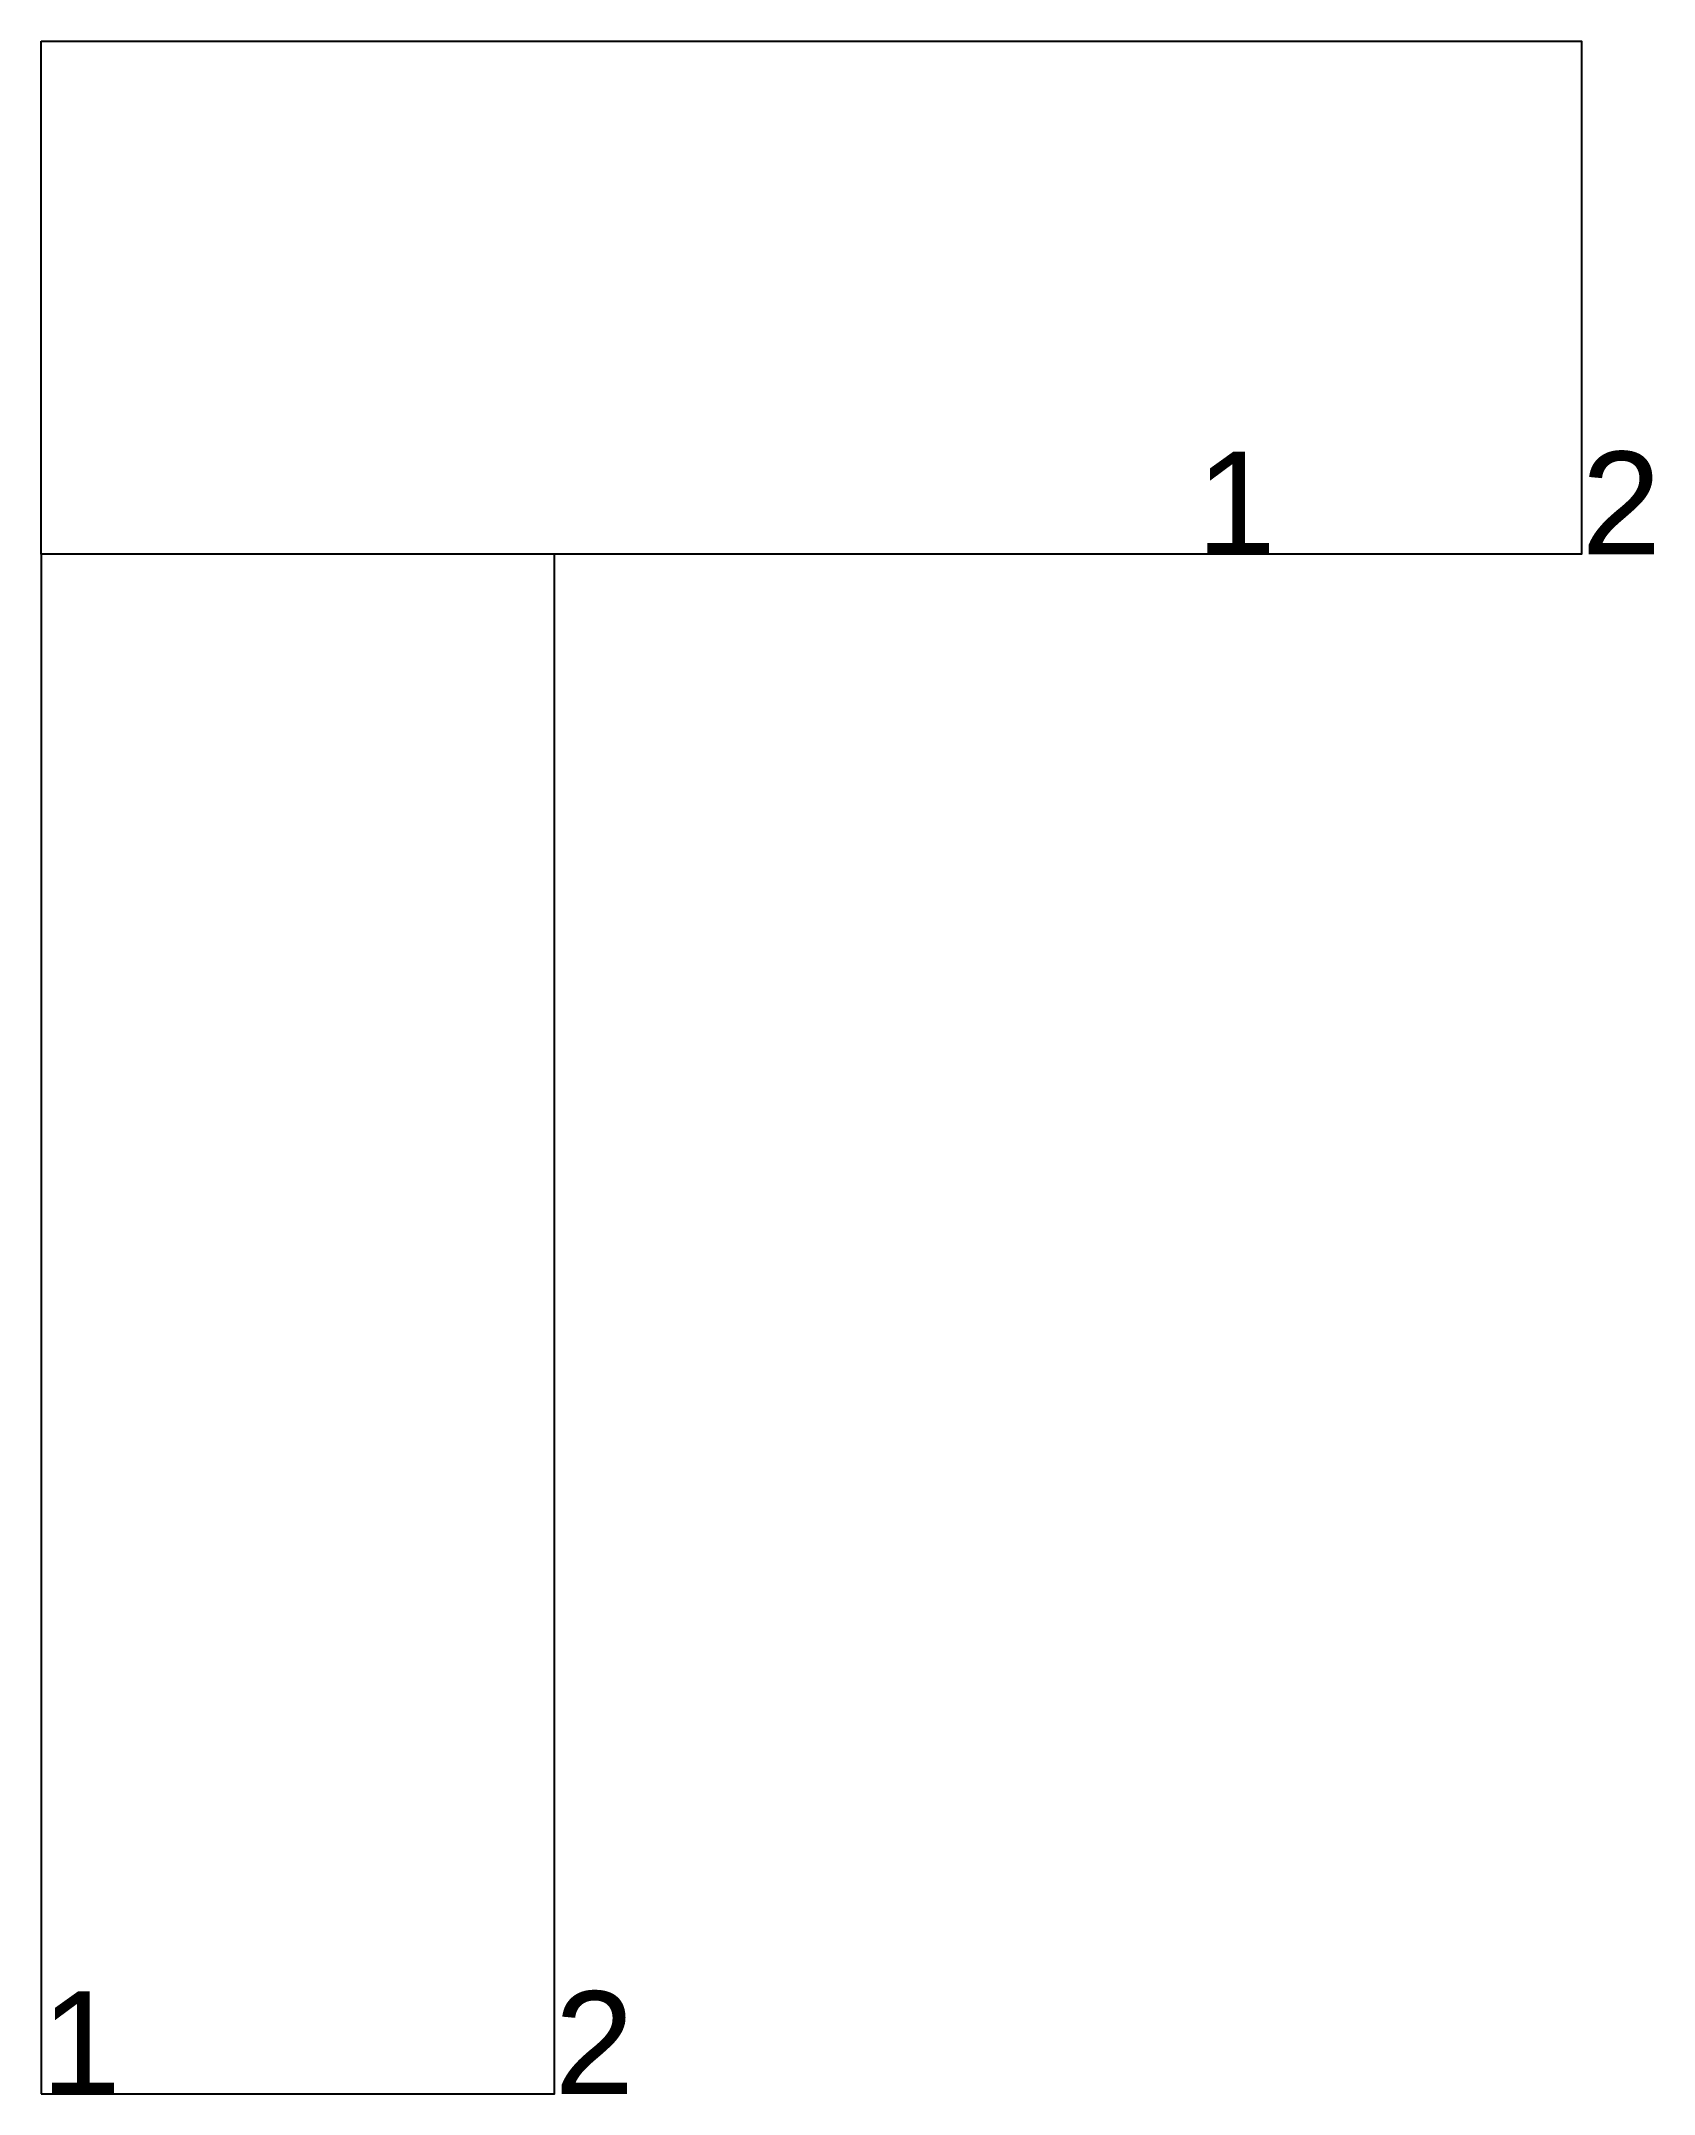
# Model space of a CAD drawing. Header units: inches. Extents: x 65.61 to 68.75, y 13.77 to 17.77.
import ezdxf

# ---------------------------------------------------------------- set-up
doc = ezdxf.new("R2010")
doc.units = ezdxf.units.IN
doc.header["$MEASUREMENT"] = 0
doc.styles.get("Standard").update_dxf_attribs({"font": 'arial.ttf'})

# ---------------------------------------------------------------- blocks, each defined once
blk = doc.blocks.new('1')
blk.add_lwpolyline([(0, 0), (1, 0), (1, 3), (0, 3)], close=True)
for tag, p in [('1', (0, 0)), ('2', (1, 0))]:
    blk.add_attdef(tag, p, '', height=0.2)
blk = doc.blocks.new('2')
blk.add_lwpolyline([(0, 1), (3, 1), (3, 0), (2.25, 0), (0, 0)], close=True)
for tag, p in [('1', (2.25, 0)), ('2', (3, 0))]:
    blk.add_attdef(tag, p, '', height=0.2)

msp = doc.modelspace()

# ---------------------------------------------------------------- block references
for name, p in [('2', (65.6107, 16.773)), ('1', (65.6107, 13.773))]:
    msp.add_blockref(name, p).add_auto_attribs({'1': '1', '2': '2'})

doc.saveas('drawing.dxf')
